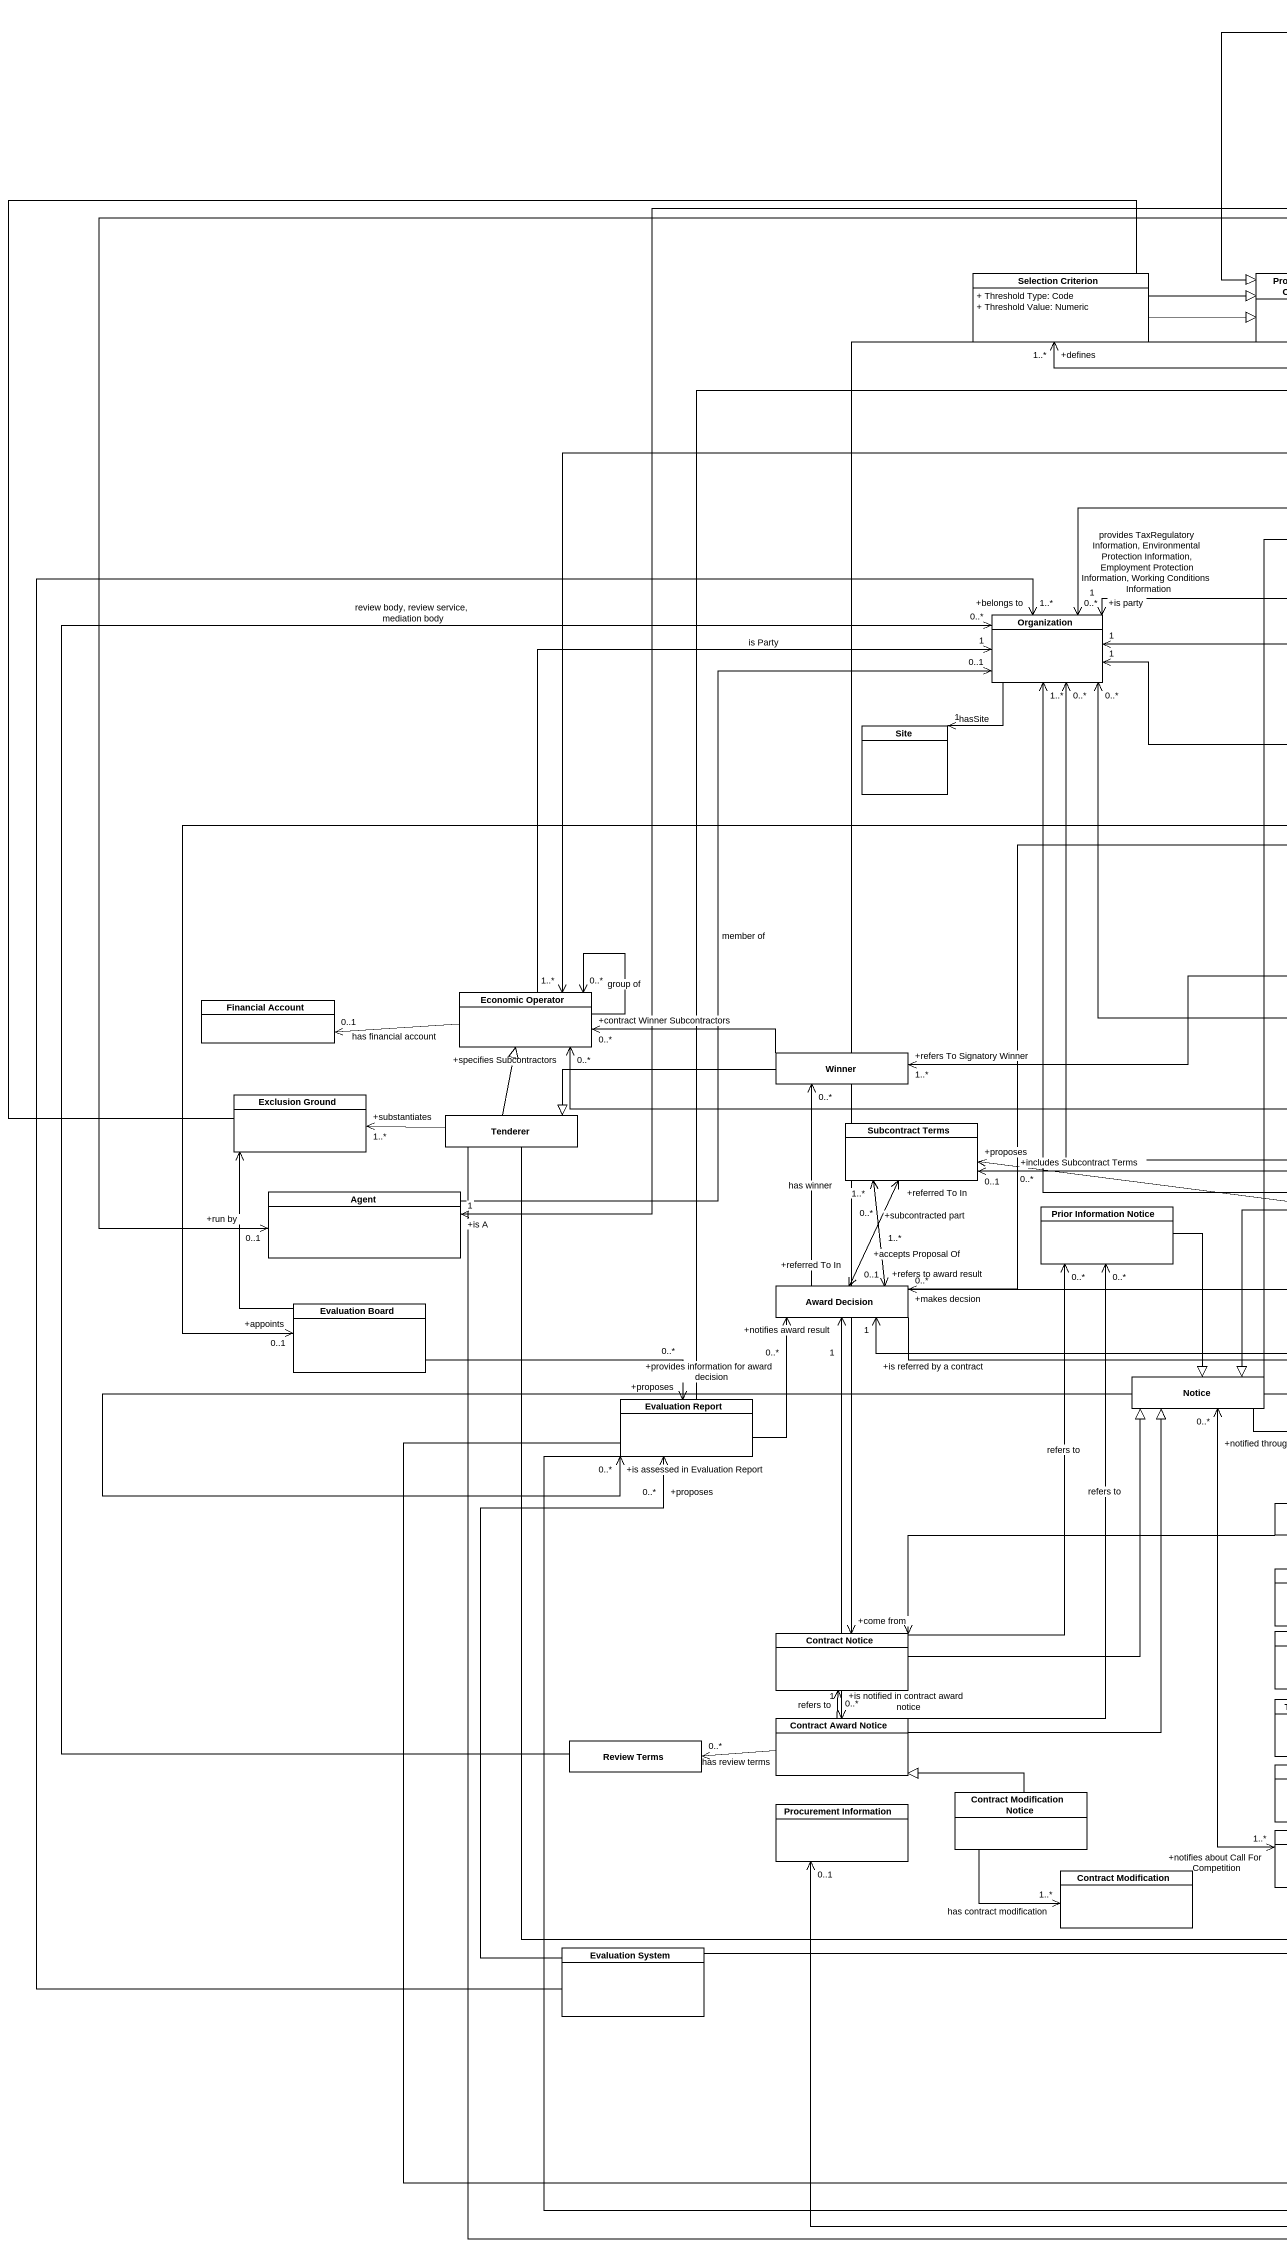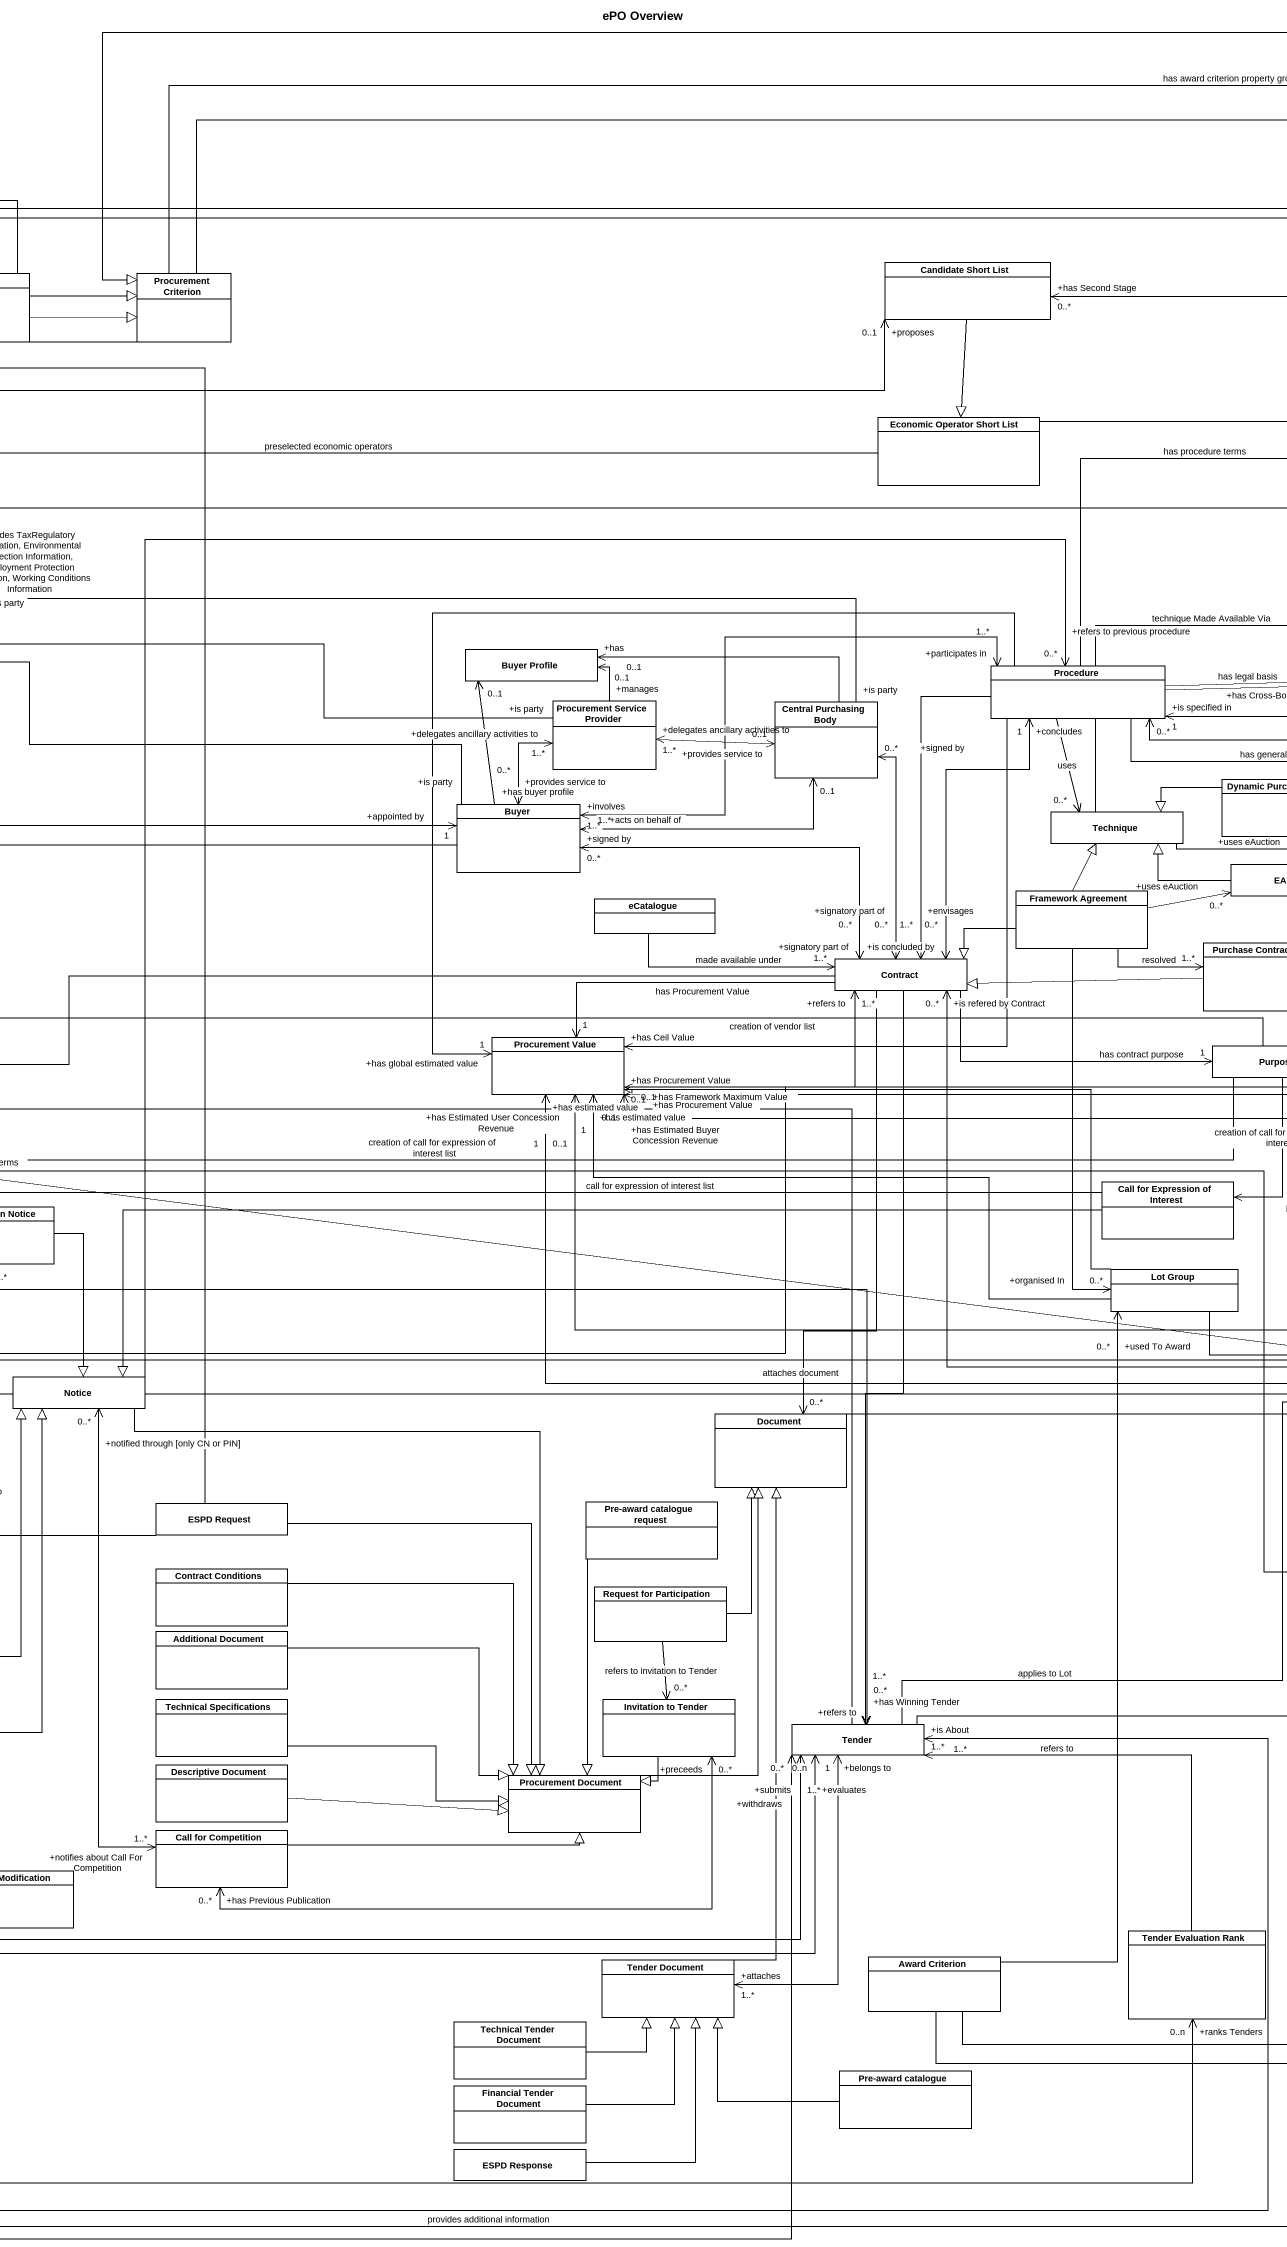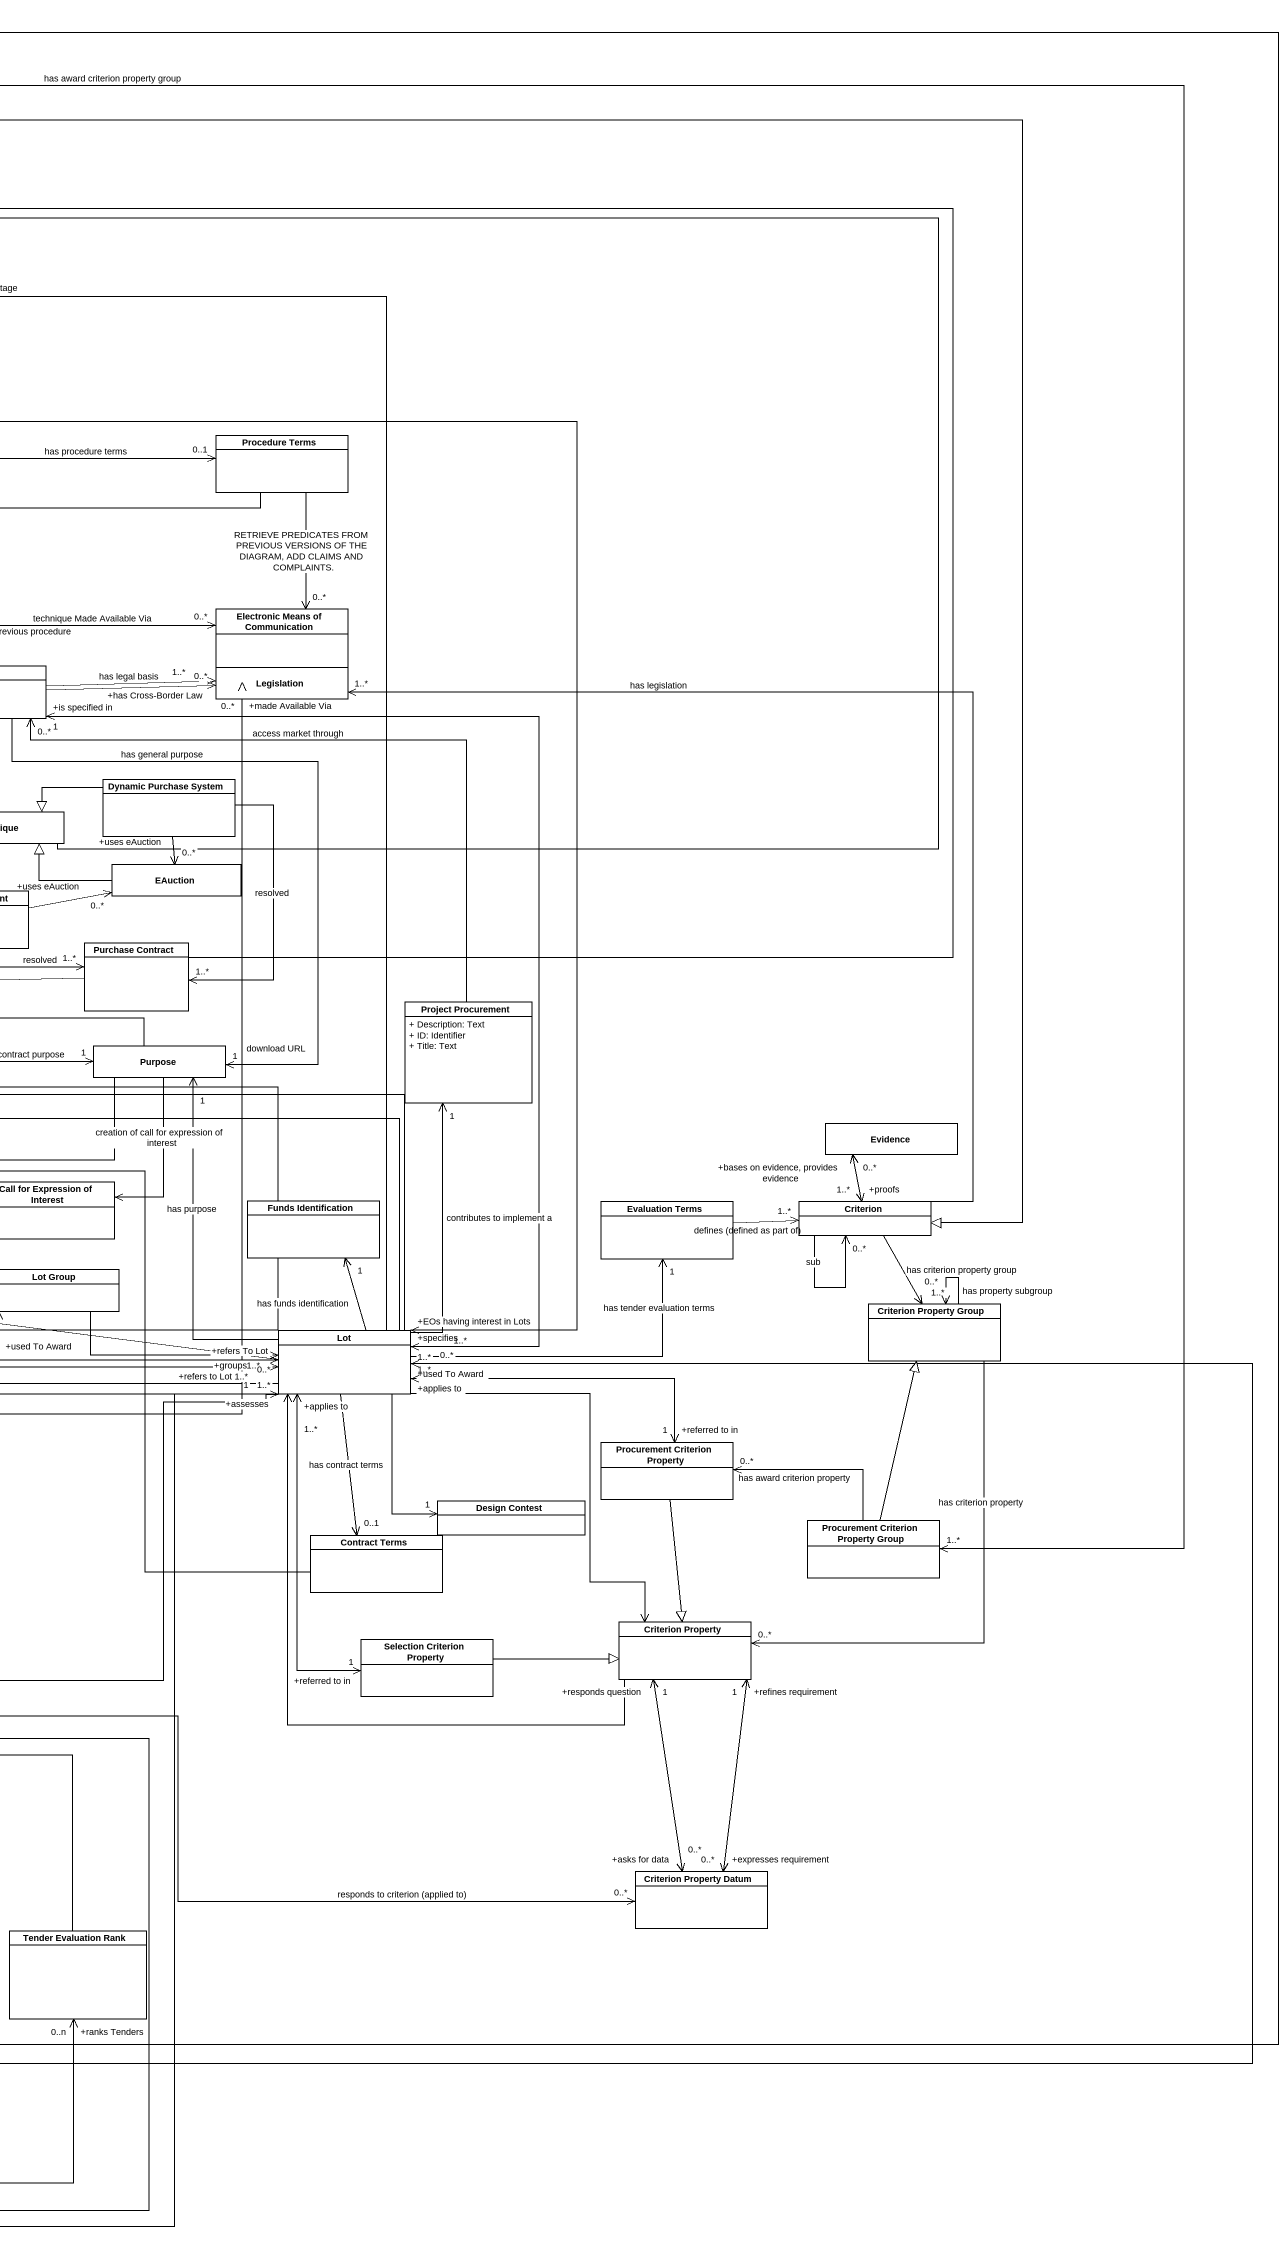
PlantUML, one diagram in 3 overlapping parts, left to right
@startuml
title ePO Overview
hide circle
hide empty members
skinparam classAttributeIconSize 0
class "Selection Criterion" as Selection_Criterion {
  + Threshold Type: Code
  + Threshold Value: Numeric
}
class "Procurement Criterion" as Procurement_Criterion
class "Candidate Short List" as Candidate_Short_List
class "Economic Operator Short List" as Economic_Operator_Short_List
class "Procedure Terms" as Procedure_Terms
class Organization
class "Electronic Means of Communication" as Electronic_Means_of
class "Buyer Profile" as Buyer_Profile
class Procedure
class Legislation
class "Procurement Service Provider" as Procurement_Service_Provider
class "Central Purchasing Body" as Central_Purchasing_Body
class Site
class "Dynamic Purchase System" as Dynamic_Purchase_System
class Buyer
class Technique
class eCatalogue
class "Framework Agreement" as Framework_Agreement
class EAuction
class Contract
class "Purchase Contract" as Purchase_Contract
class "Financial Account" as Financial_Account
class "Economic Operator" as Economic_Operator
class "Project Procurement" as Project_Procurement {
  + Description: Text
  + ID: Identifier
  + Title: Text
}
class Winner
class "Procurement Value" as Procurement_Value
class Purpose
class "Exclusion Ground" as Exclusion_Ground
class Tenderer
class "Subcontract Terms" as Subcontract_Terms
class Evidence
class "Agent" as Agent_
class "Prior Information Notice" as Prior_Information_Notice
class "Call for Expression of Interest" as Call_for_Expression_of
class "Funds Identification" as Funds_Identification
class "Evaluation Terms" as Evaluation_Terms
class Criterion
class "Award Decision" as Award_Decision
class "Lot Group" as Lot_Group
class "Evaluation Board" as Evaluation_Board
class "Criterion Property Group" as Criterion_Property_Group
class Lot
class "Evaluation Report" as Evaluation_Report
class Notice
class Document
class "Procurement Criterion Property" as Procurement_Criterion_2
class "ESPD Request" as ESPD_Request
class "Pre-award catalogue request" as Pre_award_catalogue_request
class "Design Contest" as Design_Contest
class "Contract Terms" as Contract_Terms
class "Procurement Criterion Property Group" as Procurement_Criterion_3
class "Contract Conditions" as Contract_Conditions
class "Request for Participation" as Request_for_Participation
class "Contract Notice" as Contract_Notice
class "Additional Document" as Additional_Document
class "Criterion Property" as Criterion_Property
class "Selection Criterion Property" as Selection_Criterion_Property
class "Technical Specifications" as Technical_Specifications
class "Invitation to Tender" as Invitation_to_Tender
class "Review Terms" as Review_Terms
class "Contract Award Notice" as Contract_Award_Notice
class Tender
class "Descriptive Document" as Descriptive_Document
class "Procurement Document" as Procurement_Document
class "Procurement Information" as Procurement_Information
class "Contract Modification Notice" as Contract_Modification_Notice
class "Call for Competition" as Call_for_Competition
class "Contract Modification" as Contract_Modification
class "Criterion Property Datum" as Criterion_Property_Datum
class "Tender Evaluation Rank" as Tender_Evaluation_Rank
class "Evaluation System" as Evaluation_System
class "Tender Document" as Tender_Document
class "Award Criterion" as Award_Criterion
class "Technical Tender Document" as Technical_Tender_Document
class "Financial Tender Document" as Financial_Tender_Document
class "Pre-award catalogue" as Pre_award_catalogue
class "ESPD Response" as ESPD_Response
Selection_Criterion -right-|> Procurement_Criterion
Procurement_Criterion -right-|> Criterion
Procurement_Criterion --> "1..*" Procurement_Criterion_3 : has award criterion property group
Procurement_Criterion --> "+come from" Contract_Notice
Candidate_Short_List --|> Economic_Operator_Short_List
Economic_Operator_Short_List -left-> "1..*" Economic_Operator : preselected economic operators
Economic_Operator_Short_List --> "+EOs having interest in Lots\n1..*" Lot
Procedure_Terms -left-> "0..*" Organization : provides TaxRegulatory Information, Environmental Protection Information, Employment Protection Information, Working Conditions Information
Procedure_Terms --> "0..*" Electronic_Means_of : RETRIEVE PREDICATES FROM PREVIOUS VERSIONS OF THE DIAGRAM, ADD CLAIMS AND COMPLAINTS.
Organization --> "1" Site : hasSite
Procedure -up-> "0..1" Procedure_Terms : has procedure terms
Procedure -right-> "+has Cross-Border Law\n0..*" Legislation
Procedure -right-> "1..*" Legislation : has legal basis
Procedure "+participates in\n1..*" <-left-> "+involves\n1..*" Buyer
Procedure --> "0..*" Technique : uses
Procedure "+concludes\n1" <--> "+is concluded by\n0..*" Contract
Procedure --> "+envisages\n1..*" Contract
Procedure --> "+has global estimated value\n1" Procurement_Value
Procedure --> "+has Ceil Value" Procurement_Value
Procedure --> "1" Purpose : has general purpose
Procedure "+is specified in\n1" <--> "+specifies\n1..*" Lot
Procurement_Service_Provider "+is party" -left-> "1" Organization
Procurement_Service_Provider "+manages" -up-> "0..1" Buyer_Profile
Procurement_Service_Provider "+delegates ancillary activities to\n1..*" <-right-> "+provides service to\n0..1" Central_Purchasing_Body
Procurement_Service_Provider "+delegates ancillary activities to\n1..*" <--> "+provides service to\n0..*" Buyer
Central_Purchasing_Body "+is party" -left-> "+is party\n1" Organization
Central_Purchasing_Body -left-> "+has\n0..1" Buyer_Profile
Central_Purchasing_Body "0..1" <-left-> "+acts on behalf of\n1..*" Buyer
Central_Purchasing_Body "+signed by\n0..*" <--> "+signatory part of\n0..*" Contract
Dynamic_Purchase_System -left-|> Technique
Dynamic_Purchase_System --> "+uses eAuction\n0..*" EAuction
Dynamic_Purchase_System --> "1..*" Purchase_Contract : resolved
Buyer "+is party" -left-> "1" Organization
Buyer "+has buyer profile" -up-> "0..1" Buyer_Profile
Buyer -left-> "+makes decsion\n0..*" Award_Decision
Buyer "+appointed by\n1" <-left-> "+appoints\n0..1" Evaluation_Board
Technique -up-> "0..*" Electronic_Means_of : technique Made Available Via
Technique -left-> "+run by\n0..1" Agent_
eCatalogue -right-> "1..*" Contract : made available under
Framework_Agreement -up-|> Technique
Framework_Agreement -right-> "+uses eAuction\n0..*" EAuction
Framework_Agreement -left-|> Contract
Framework_Agreement -right-> "1..*" Purchase_Contract : resolved
Framework_Agreement --> "+organised In\n0..*" Lot_Group
EAuction -left-|> Technique
Contract "+signatory part of\n0..*" <-left-> "+signed by\n0..*" Buyer
Contract -left-> "+refers To Signatory Winner\n1..*" Winner
Contract -left-> "1" Procurement_Value : has Procurement Value
Contract -right-> "1" Purpose : has contract purpose
Contract "+refers to\n1..*" <-left-> "+is referred by a contract\n1" Award_Decision
Contract "+is refered by Contract\n0..*" <--> "+refers to Lot\n1..*" Lot
Contract --> "0..*" Document : attaches document
Purchase_Contract -left-|> Contract
Purchase_Contract -left-> "+is A\n1" Agent_
Economic_Operator -up-> "1" Organization : is Party
Economic_Operator -left-> "0..1" Financial_Account : has financial account
Economic_Operator --> "0..*" Economic_Operator : group of
Project_Procurement -up-> "0..*" Procedure : access market through
Winner -left-> "+contract Winner Subcontractors\n0..*" Economic_Operator
Winner -left-|> Tenderer
Procurement_Value "+has estimated value\n1" <-right- Lot_Group
Purpose -left-> "0..*" Organization : creation of vendor list
Purpose -left-> "0..*" Organization : creation of call for expression of interest list
Purpose --> Call_for_Expression_of : creation of call for expression of interest
Exclusion_Ground -up-|> Procurement_Criterion
Tenderer -up-|> Economic_Operator
Tenderer -left-> "+substantiates\n1..*" Exclusion_Ground
Tenderer -right-> "+submits\n1..*" Tender
Tenderer -right-> "+withdraws\n0..*" Tender
Subcontract_Terms <-- "+referred To In" Award_Decision
Subcontract_Terms "+referred To In\n0..*" <--> "+accepts Proposal Of\n0..1" Award_Decision
Subcontract_Terms "+subcontracted part\n1..*" <--> "+refers to award result\n1..*" Award_Decision
Agent_ -up-> "0..1" Organization : member of
Prior_Information_Notice --|> Notice
Call_for_Expression_of -left-> "1..*" Organization : call for expression of interest list
Call_for_Expression_of -left-|> Notice
Evaluation_Terms -right-> "1..*" Criterion : defines (defined as part of)
Criterion -up-> "1..*" Legislation : has legislation
Criterion "+proofs\n1..*" <-up-> "+bases on evidence, provides evidence\n0..*" Evidence
Criterion --> "0..*" Criterion : sub
Criterion --> "1..*" Criterion_Property_Group : has criterion property group
Award_Decision -up-> "0..*" Winner : has winner
Award_Decision -right-> "+refers To Lot\n0..*" Lot
Award_Decision -right-> "+has Winning Tender\n0..*" Tender
Lot_Group -left-> "+has Procurement Value\n0..1" Procurement_Value
Evaluation_Board -up-> Exclusion_Ground
Evaluation_Board -right-> "+proposes\n0..*" Evaluation_Report
Criterion_Property_Group --> "0..*" Criterion_Property_Group : has property subgroup
Criterion_Property_Group --> "0..*" Criterion_Property : has criterion property
Lot -up-> "+has Second Stage\n0..*" Candidate_Short_List
Lot -up-> "1" Project_Procurement : contributes to implement a
Lot -left-> "+has Framework Maximum Value\n0..1" Procurement_Value
Lot -left-> "+has Procurement Value" Procurement_Value
Lot -left-> "+has Estimated User Concession Revenue\n0..1" Procurement_Value
Lot -left-> "+has Estimated Buyer Concession Revenue\n0..1" Procurement_Value
Lot -left-> "+has estimated value\n1" Procurement_Value
Lot -up-> "1" Purpose : has purpose
Lot -left-> "+proposes\n0..*" Subcontract_Terms
Lot -up-> "1" Funds_Identification : has funds identification
Lot -right-> "1" Evaluation_Terms : has tender evaluation terms
Lot "+groups\n1..*" <-left- Lot_Group
Lot "+assesses\n1" <-left-> "+is assessed in Evaluation Report\n0..*" Evaluation_Report
Lot --> "1" Design_Contest
Lot --> "0..1" Contract_Terms : has contract terms
Lot --> Criterion_Property
Lot -left-> "0..1" Procurement_Information : provides additional information
Evaluation_Report -up-> "+proposes\n0..1" Candidate_Short_List
Evaluation_Report -up-> "+provides information for award decision\n0..*" Award_Decision
Evaluation_Report -right-> "+is About\n1..*" Tender
Evaluation_Report -right-> "+ranks Tenders\n0..n" Tender_Evaluation_Rank
Notice -up-> "+refers to previous procedure\n0..*" Procedure
Notice --|> Procurement_Document
Document -up-> "+made Available Via\n0..*" Electronic_Means_of : download URL
Procurement_Criterion_2 "+referred to in\n1" <-left-> "+applies to\n1..*" Lot
Procurement_Criterion_2 --|> Criterion_Property
ESPD_Request -up-> "+defines\n1..*" Selection_Criterion
ESPD_Request --|> Procurement_Document
Pre_award_catalogue_request --|> Procurement_Document
Contract_Terms -left-> "+includes Subcontract Terms\n0..1" Subcontract_Terms
Procurement_Criterion_3 -up-|> Criterion_Property_Group
Procurement_Criterion_3 -left-> "0..*" Procurement_Criterion_2 : has award criterion property
Contract_Conditions -right-|> Procurement_Document
Request_for_Participation -up-|> Document
Request_for_Participation --> "0..*" Invitation_to_Tender : refers to invitation to Tender
Contract_Notice -up-> "0..*" Prior_Information_Notice : refers to
Contract_Notice -up-|> Notice
Contract_Notice <-right- ESPD_Request
Additional_Document -right-|> Procurement_Document
Criterion_Property -up-> Lot
Criterion_Property "+refines requirement\n1" <--> "+expresses requirement\n0..*" Criterion_Property_Datum
Criterion_Property "+responds question\n1" <--> "+asks for data\n0..*" Criterion_Property_Datum
Selection_Criterion_Property "+referred to in\n1" <-up-> "+applies to\n1..*" Lot
Selection_Criterion_Property -right-|> Criterion_Property
Technical_Specifications -right-|> Procurement_Document
Invitation_to_Tender --|> Procurement_Document
Invitation_to_Tender "+preceeds\n0..*" <-left-> "+has Previous Publication\n0..*" Call_for_Competition
Review_Terms -up-> "0..*" Organization : review body, review service, mediation body
Contract_Award_Notice -up-> "0..*" Prior_Information_Notice : refers to
Contract_Award_Notice "+is notified in contract award notice\n1" <-up-> "+notifies award result\n1" Award_Decision
Contract_Award_Notice -up-|> Notice
Contract_Award_Notice -up-> "0..*" Contract_Notice : refers to
Contract_Award_Notice -left-> "0..*" Review_Terms : has review terms
Tender "+refers to\n1..*" <-up- Contract
Tender -left-> "+specifies Subcontractors\n0..*" Economic_Operator
Tender -up-> "1..*" Lot : applies to Lot
Tender -right-> "0..*" Criterion_Property_Datum : responds to criterion (applied to)
Tender "+belongs to\n1" <--> "+attaches\n1..*" Tender_Document
Descriptive_Document -right-|> Procurement_Document
Procurement_Document -up-|> Document
Contract_Modification_Notice -left-|> Contract_Award_Notice
Contract_Modification_Notice --> "1..*" Contract_Modification : has contract modification
Call_for_Competition "+notifies about Call For Competition\n1..*" <-up-> "+notified through [only CN or PIN]\n0..*" Notice
Call_for_Competition -right-|> Procurement_Document
Tender_Evaluation_Rank -up-> "1..*" Tender : refers to
Evaluation_System -up-> "+belongs to\n1..*" Organization
Evaluation_System -up-> "+proposes\n0..*" Evaluation_Report
Evaluation_System -right-> "+evaluates\n0..n" Tender
Tender_Document -up-|> Document
Award_Criterion -up-|> Procurement_Criterion
Award_Criterion -up-> "+used To Award\n0..*" Lot_Group
Award_Criterion -up-> "+used To Award\n0..*" Lot
Technical_Tender_Document -right-|> Tender_Document
Financial_Tender_Document -up-|> Tender_Document
Pre_award_catalogue -left-|> Tender_Document
ESPD_Response -up-|> Tender_Document
@enduml
